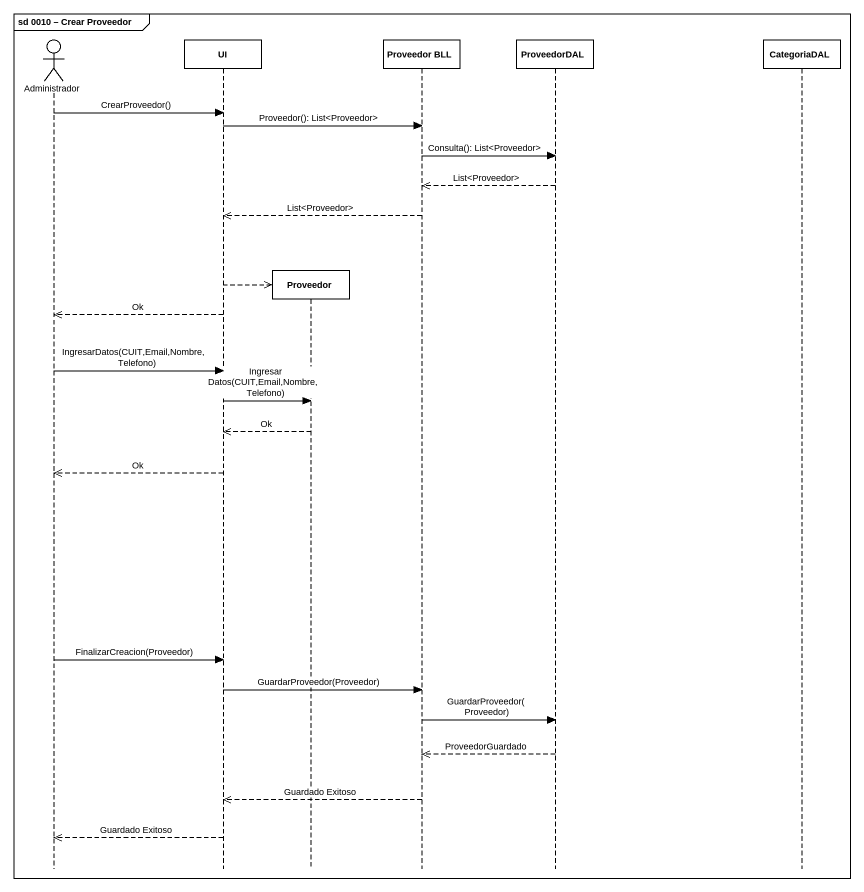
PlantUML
@startuml
mainframe sd 0010 – Crear Proveedor
hide footbox
actor Administrador
participant UI
participant Proveedor
participant "Proveedor BLL" as Proveedor_BLL
participant ProveedorDAL
participant CategoriaDAL

Administrador -> UI : CrearProveedor()
UI -> Proveedor_BLL : Proveedor(): List<Proveedor>
Proveedor_BLL -> ProveedorDAL : Consulta(): List<Proveedor>
ProveedorDAL -->> Proveedor_BLL : List<Proveedor>
Proveedor_BLL -->> UI : List<Proveedor>
UI -->> Proveedor **
UI -->> Administrador : Ok
Administrador -> UI : IngresarDatos(CUIT,Email,Nombre,Telefono)
UI -> Proveedor : Ingresar Datos(CUIT,Email,Nombre,Telefono)
Proveedor -->> UI : Ok
UI -->> Administrador : Ok
Administrador -> UI : FinalizarCreacion(Proveedor)
UI -> Proveedor_BLL : GuardarProveedor(Proveedor)
Proveedor_BLL -> ProveedorDAL : GuardarProveedor(Proveedor)
ProveedorDAL -->> Proveedor_BLL : ProveedorGuardado
Proveedor_BLL -->> UI : Guardado Exitoso
UI -->> Administrador : Guardado Exitoso
@enduml
